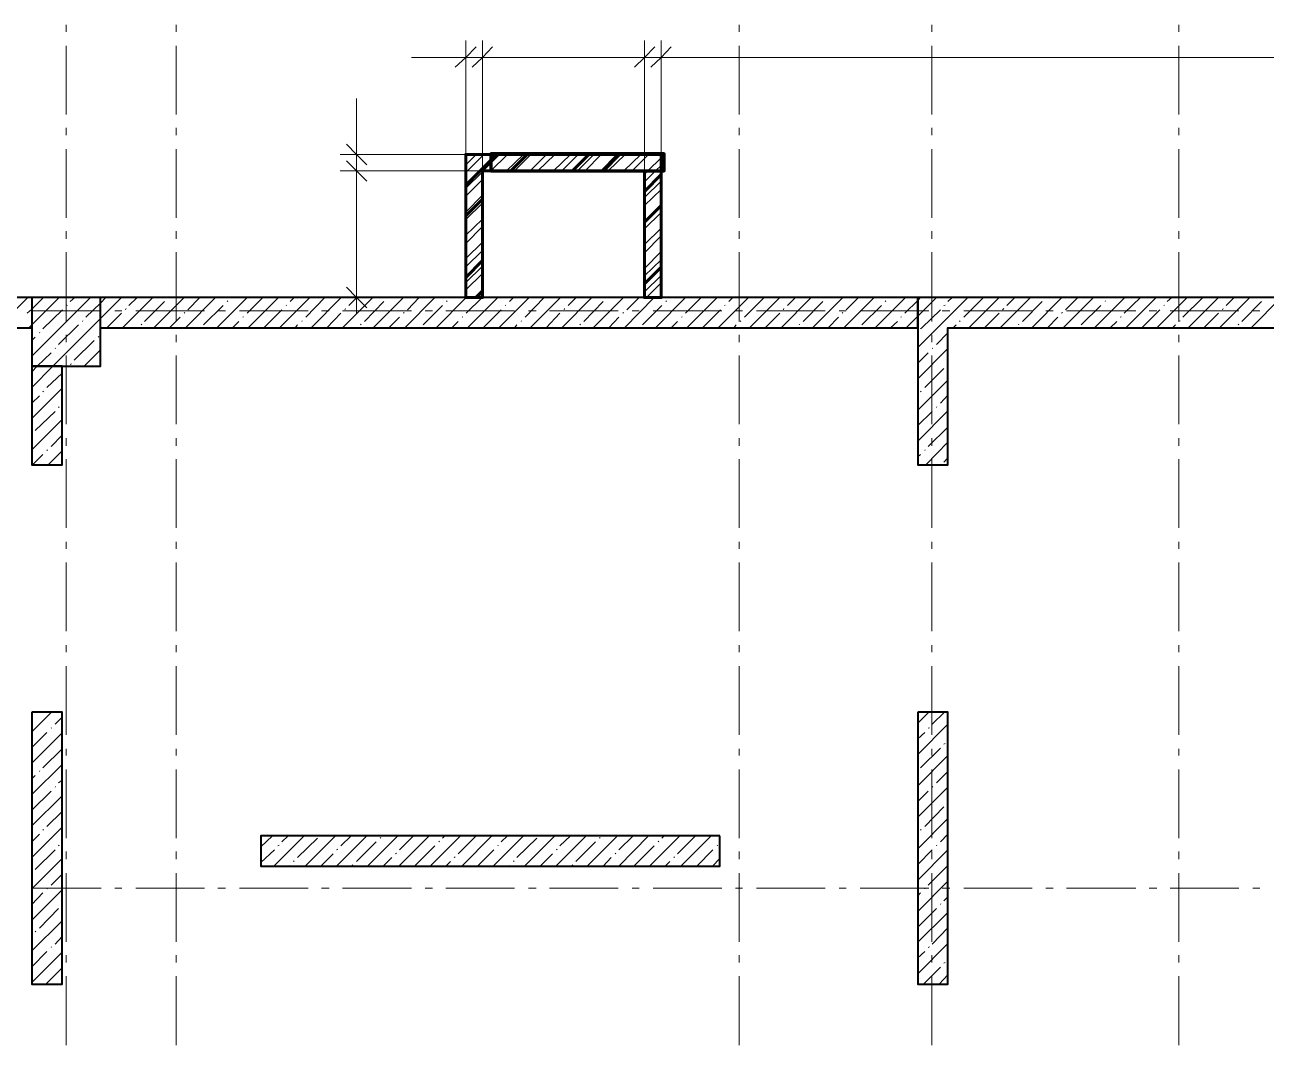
# Model space of a CAD drawing. Header units: millimetres. Extents: x -249154 to 415037, y -45458 to 354837.
# Drawn here: x -164723 to -155683, y 3968 to 11403 of the extents above; entities that cross this region are included whole.
import ezdxf

# ---------------------------------------------------------------- set-up
doc = ezdxf.new("R2010")
doc.units = ezdxf.units.MM
doc.layers.add('501 заделка отвертсии ком', color=5, linetype='Continuous', lineweight=158)
doc.layers.add('6.1.1) Кирпич 4 вып 28 п.', color=20, linetype='Continuous', lineweight=60)

msp = doc.modelspace()

# ---------------------------------------------------------------- hatches: boundary and pattern name
at = {"layer": '6.1.1) Кирпич 4 вып 28 п.', "ltscale": 0.5}
h = msp.add_hatch(dxfattribs=at)
h.set_pattern_fill('ANSI32', color=256, scale=50)
h.paths.add_polyline_path([(-161512.2, 10339.5), (-161512.2, 9415.9), (-161389.3, 9415.9), (-161389.3, 10339.5), (-160211.6, 10339.5), (-160211.6, 9415.9), (-160088.8, 9415.9), (-160088.8, 10339.5), (-160088.8, 10458.1), (-161512.2, 10458.1)])

# ---------------------------------------------------------------- linework, layer by layer
at = {"lineweight": 9}
for points in [[(-164422.6, 11351.9), (-164422.6, 11402.8)], [(-163621.9, 11351.9), (-163621.9, 11402.8)], [(-159521.1, 11351.9), (-159521.1, 11402.8)], [(-158118.9, 11351.9), (-158118.9, 11402.8)], [(-156318.4, 11351.9), (-156318.4, 11402.8)], [(-164422.6, 10750.4), (-164422.6, 11250.3)], [(-163621.9, 10750.4), (-163621.9, 11250.3)], [(-162427.2, 10339.5), (-162308.6, 10339.5), (-161389.3, 10339.5), (-161389.3, 11165.5), (-161389.3, 11288.4)], [(-162427.2, 10458.1), (-162308.6, 10458.1), (-161512.2, 10458.1), (-161512.2, 11165.5), (-161512.2, 11288.4)], [(-160211.6, 10339.5), (-160211.6, 11165.5), (-160211.6, 11288.4)], [(-160088.8, 10458.1), (-160088.8, 11165.5), (-160088.8, 11288.4)], [(-159521.1, 10750.4), (-159521.1, 11250.3)], [(-158118.9, 10750.4), (-158118.9, 11250.3)], [(-156318.4, 10750.4), (-156318.4, 11250.3)], [(-161906.2, 11165.5), (-161465.6, 11165.5), (-161452.9, 11165.5)], [(-161630.8, 11165.5), (-161389.3, 11165.5), (-160211.6, 11165.5), (-160088.8, 11165.5), (-154475.6, 11165.5)], [(-159694.8, 11165.5), (-160135.4, 11165.5), (-160152.3, 11165.5)], [(-162308.6, 10864.8), (-162308.6, 10420), (-162308.6, 10398.8)], [(-164422.6, 10597.9), (-164422.6, 10653)], [(-163621.9, 10597.9), (-163621.9, 10653)], [(-159521.1, 10597.9), (-159521.1, 10653)], [(-158118.9, 10597.9), (-158118.9, 10653)], [(-156318.4, 10597.9), (-156318.4, 10653)], [(-164422.6, 9996.3), (-164422.6, 10496.2)], [(-163621.9, 9996.3), (-163621.9, 10496.2)], [(-162308.6, 10576.7), (-162308.6, 10339.5), (-162308.6, 9297.3)], [(-159521.1, 9996.3), (-159521.1, 10496.2)], [(-158118.9, 9996.3), (-158118.9, 10496.2)], [(-156318.4, 9996.3), (-156318.4, 10496.2)], [(-161512.2, 10381.8), (-161435.9, 10458.1)], [(-161512.2, 10326.8), (-161499.5, 10339.5), (-161380.9, 10458.1)], [(-161385.1, 10339.5), (-161266.5, 10458.1)], [(-161330, 10339.5), (-161207.2, 10458.1)], [(-161215.6, 10339.5), (-161092.8, 10458.1)], [(-161156.3, 10339.5), (-161037.7, 10458.1)], [(-161042, 10339.5), (-160923.3, 10458.1)], [(-160986.9, 10339.5), (-160864, 10458.1)], [(-160872.5, 10339.5), (-160749.6, 10458.1)], [(-160813.2, 10339.5), (-160694.6, 10458.1)], [(-160698.8, 10339.5), (-160580.2, 10458.1)], [(-160643.7, 10339.5), (-160525.1, 10458.1)], [(-160529.4, 10339.5), (-160410.7, 10458.1)], [(-160474.3, 10339.5), (-160351.4, 10458.1)], [(-160359.9, 10339.5), (-160237, 10458.1)], [(-160300.6, 10339.5), (-160182, 10458.1)], [(-160211.6, 10314), (-160186.2, 10339.5), (-160088.8, 10432.7)], [(-161512.2, 10212.4), (-161389.3, 10331)], [(-160211.6, 10259), (-160131.1, 10339.5), (-160088.8, 10377.6)], [(-161512.2, 10153.1), (-161389.3, 10275.9)], [(-160211.6, 10144.6), (-160088.8, 10263.2)], [(-161512.2, 10038.7), (-161389.3, 10161.5)], [(-160211.6, 10085.3), (-160088.8, 10203.9)], [(-161512.2, 9983.6), (-161389.3, 10102.2)], [(-160211.6, 9970.9), (-160088.8, 10093.8)], [(-161512.2, 9869.2), (-161389.3, 9987.8)], [(-160211.6, 9915.8), (-160088.8, 10034.4)], [(-164422.6, 9843.8), (-164422.6, 9898.9)], [(-163621.9, 9843.8), (-163621.9, 9898.9)], [(-161512.2, 9809.9), (-161389.3, 9932.8)], [(-160211.6, 9801.4), (-160088.8, 9920.1)], [(-160211.6, 9742.1), (-160088.8, 9865)], [(-159521.1, 9843.8), (-159521.1, 9898.9)], [(-158118.9, 9843.8), (-158118.9, 9898.9)], [(-156318.4, 9843.8), (-156318.4, 9898.9)], [(-161512.2, 9699.8), (-161389.3, 9818.4)], [(-164422.6, 9242.2), (-164422.6, 9746.4)], [(-163621.9, 9242.2), (-163621.9, 9746.4)], [(-161512.2, 9640.5), (-161389.3, 9759.1)], [(-160211.6, 9627.8), (-160088.8, 9750.6)], [(-160211.6, 9572.7), (-160088.8, 9691.3)], [(-159521.1, 9242.2), (-159521.1, 9746.4)], [(-158118.9, 9242.2), (-158118.9, 9746.4)], [(-156318.4, 9242.2), (-156318.4, 9746.4)], [(-161512.2, 9526.1), (-161389.3, 9644.7)], [(-161512.2, 9471), (-161389.3, 9589.6)], [(-160211.6, 9458.3), (-160088.8, 9576.9)], [(-160194.7, 9415.9), (-160088.8, 9521.8)], [(-164922.4, 9195.6), (-164702.2, 9415.9)], [(-164706.4, 9301.6), (-164672.5, 9331.2), (-164587.8, 9415.9)], [(-164693.7, 9195.6), (-164672.5, 9216.8), (-164473.4, 9415.9)], [(-164672.5, 8988.1), (-164244.6, 9415.9)], [(-164672.5, 8759.3), (-164520, 8916.1), (-164172.6, 9263.4), (-164020.1, 9415.9)], [(-164392.9, 9386.3), (-164359, 9415.9)], [(-164278.5, 9271.9), (-164172.6, 9373.6), (-164134.5, 9415.9)], [(-164011.6, 9195.6), (-163791.3, 9415.9)], [(-163965, 9356.6), (-163905.7, 9415.9)], [(-163782.9, 9195.6), (-163562.6, 9415.9)], [(-163677, 9415.9), (-163677, 9415.9)], [(-163554.1, 9195.6), (-163333.8, 9415.9)], [(-163537.2, 9327), (-163448.2, 9415.9)], [(-163325.3, 9195.6), (-163105.1, 9415.9)], [(-163219.4, 9415.9), (-163219.4, 9415.9)], [(-163105.1, 9301.6), (-162990.7, 9415.9)], [(-163096.6, 9195.6), (-162876.3, 9415.9)], [(-162867.8, 9195.6), (-162647.5, 9415.9)], [(-162791.6, 9386.3), (-162761.9, 9415.9)], [(-162677.2, 9271.9), (-162537.4, 9415.9)], [(-162639.1, 9195.6), (-162418.8, 9415.9)], [(-162202.7, 9415.9), (-162308.6, 9415.9), (-162427.2, 9415.9)], [(-162410.3, 9195.6), (-162190, 9415.9)], [(-162363.7, 9356.6), (-162304.4, 9415.9)], [(-162185.8, 9195.6), (-161965.5, 9415.9)], [(-162079.9, 9415.9), (-162079.9, 9415.9)], [(-161957, 9195.6), (-161736.7, 9415.9)], [(-161935.8, 9327), (-161851.1, 9415.9)], [(-161728.2, 9195.6), (-161508, 9415.9)], [(-161622.3, 9415.9), (-161622.3, 9415.9)], [(-161508, 9301.6), (-161393.6, 9415.9)], [(-161499.5, 9195.6), (-161279.2, 9415.9)], [(-161448.6, 9415.9), (-161389.3, 9475.2)], [(-161393.6, 9415.9), (-161389.3, 9420.2)], [(-161355.4, 9415.9), (-160254, 9415.9)], [(-161270.7, 9195.6), (-161050.4, 9415.9)], [(-161194.5, 9386.3), (-161164.8, 9415.9)], [(-161080.1, 9271.9), (-160940.3, 9415.9)], [(-161042, 9195.6), (-160821.7, 9415.9)], [(-160813.2, 9195.6), (-160592.9, 9415.9)], [(-160766.6, 9356.6), (-160707.3, 9415.9)], [(-160584.4, 9195.6), (-160364.1, 9415.9)], [(-160482.8, 9415.9), (-160478.5, 9415.9)], [(-160355.7, 9195.6), (-160139.6, 9415.9)], [(-160338.7, 9327), (-160249.8, 9415.9)], [(-160131.1, 9195.6), (-159910.8, 9415.9)], [(-160025.2, 9415.9), (-160025.2, 9415.9)], [(-159910.8, 9301.6), (-159796.5, 9415.9)], [(-159902.4, 9195.6), (-159682.1, 9415.9)], [(-159673.6, 9195.6), (-159453.3, 9415.9)], [(-159597.4, 9386.3), (-159567.7, 9415.9)], [(-159483, 9271.9), (-159338.9, 9415.9)], [(-159444.9, 9195.6), (-159224.6, 9415.9)], [(-159216.1, 9195.6), (-158995.8, 9415.9)], [(-159169.5, 9356.6), (-159110.2, 9415.9)], [(-158987.3, 9195.6), (-158767, 9415.9)], [(-158885.7, 9415.9), (-158881.4, 9415.9)], [(-158758.6, 9195.6), (-158538.3, 9415.9)], [(-158741.6, 9327), (-158652.7, 9415.9)], [(-158529.8, 9195.6), (-158309.5, 9415.9)], [(-158428.1, 9415.9), (-158423.9, 9415.9)], [(-158313.7, 9301.6), (-158220.5, 9394.8), (-158199.4, 9415.9)], [(-158305.3, 9195.6), (-158220.5, 9280.4), (-158085, 9415.9)], [(-158220.5, 9051.6), (-158076.5, 9195.6), (-157856.2, 9415.9)], [(-158000.3, 9386.3), (-157970.6, 9415.9)], [(-157885.9, 9271.9), (-157741.8, 9415.9)], [(-157847.8, 9195.6), (-157627.5, 9415.9)], [(-157619, 9195.6), (-157398.7, 9415.9)], [(-157572.4, 9356.6), (-157513.1, 9415.9)], [(-157390.2, 9195.6), (-157169.9, 9415.9)], [(-157288.6, 9415.9), (-157284.3, 9415.9)], [(-157161.5, 9195.6), (-156941.2, 9415.9)], [(-157144.5, 9327), (-157055.6, 9415.9)], [(-156932.7, 9195.6), (-156712.4, 9415.9)], [(-156831, 9415.9), (-156826.8, 9415.9)], [(-156716.6, 9301.6), (-156598, 9415.9)], [(-156703.9, 9195.6), (-156483.6, 9415.9)], [(-156479.4, 9195.6), (-156259.1, 9415.9)], [(-156403.2, 9386.3), (-156369.3, 9415.9)], [(-156288.8, 9271.9), (-156144.7, 9415.9)], [(-156250.6, 9195.6), (-156030.4, 9415.9)], [(-156021.9, 9195.6), (-155801.6, 9415.9)], [(-155975.3, 9356.6), (-155916, 9415.9)], [(-155793.1, 9195.6), (-155572.8, 9415.9)], [(-155687.2, 9415.9), (-155687.2, 9415.9)], [(-164668.3, 9318.5), (-164168.4, 9318.5)], [(-164592, 9187.2), (-164448, 9327)], [(-164418.3, 9356.6), (-164414.1, 9360.9)], [(-164066.7, 9318.5), (-164015.9, 9318.5)], [(-163990.4, 9327), (-163986.2, 9335.4)], [(-163914.2, 9318.5), (-163414.3, 9318.5)], [(-163850.6, 9242.2), (-163706.6, 9386.3)], [(-163422.8, 9216.8), (-163278.7, 9356.6)], [(-163316.9, 9318.5), (-163261.8, 9318.5)], [(-163249.1, 9386.3), (-163244.9, 9390.5)], [(-163160.1, 9318.5), (-162660.2, 9318.5)], [(-162982.2, 9195.6), (-162850.9, 9327)], [(-162821.2, 9356.6), (-162817, 9360.9)], [(-162562.8, 9318.5), (-162507.7, 9318.5)], [(-162410.3, 9318.5), (-161906.2, 9318.5)], [(-162393.3, 9327), (-162389.1, 9335.4)], [(-162249.3, 9242.2), (-162109.5, 9386.3)], [(-161821.4, 9216.8), (-161681.6, 9356.6)], [(-161808.7, 9318.5), (-161753.7, 9318.5)], [(-161656.2, 9318.5), (-161156.3, 9318.5)], [(-161652, 9386.3), (-161647.8, 9390.5)], [(-161385.1, 9195.6), (-161253.8, 9327)], [(-161224.1, 9356.6), (-161219.9, 9360.9)], [(-161054.7, 9318.5), (-160999.6, 9318.5)], [(-160902.2, 9318.5), (-160402.3, 9318.5)], [(-160796.2, 9327), (-160792, 9335.4)], [(-160652.2, 9242.2), (-160512.4, 9386.3)], [(-160300.6, 9318.5), (-160249.8, 9318.5)], [(-160224.3, 9216.8), (-160084.5, 9356.6)], [(-160148.1, 9318.5), (-159648.2, 9318.5)], [(-160054.9, 9386.3), (-160050.6, 9390.5)], [(-159788, 9195.6), (-159656.7, 9327)], [(-159627, 9356.6), (-159622.8, 9360.9)], [(-159546.5, 9318.5), (-159495.7, 9318.5)], [(-159394, 9318.5), (-158894.1, 9318.5)], [(-159199.1, 9327), (-159194.9, 9335.4)], [(-159055.1, 9242.2), (-158911.1, 9386.3)], [(-158792.5, 9318.5), (-158741.6, 9318.5)], [(-158639.9, 9318.5), (-158140.1, 9318.5)], [(-158627.2, 9216.8), (-158483.2, 9356.6)], [(-158457.8, 9386.3), (-158453.5, 9390.5)], [(-158199.4, 9187.2), (-158190.9, 9195.6), (-158055.3, 9327)], [(-158042.6, 9318.5), (-157987.5, 9318.5)], [(-158029.9, 9356.6), (-158021.4, 9360.9)], [(-157885.9, 9318.5), (-157386, 9318.5)], [(-157602, 9327), (-157593.6, 9335.4)], [(-157458, 9242.2), (-157314, 9386.3)], [(-157288.6, 9318.5), (-157233.5, 9318.5)], [(-157136, 9318.5), (-156631.9, 9318.5)], [(-157030.1, 9216.8), (-156886.1, 9356.6)], [(-156856.4, 9386.3), (-156852.2, 9390.5)], [(-156589.6, 9195.6), (-156458.2, 9327)], [(-156534.5, 9318.5), (-156479.4, 9318.5)], [(-156428.6, 9356.6), (-156424.3, 9360.9)], [(-156382, 9318.5), (-155882.1, 9318.5)], [(-156000.7, 9327), (-155996.5, 9335.4)], [(-155860.9, 9242.2), (-155716.9, 9386.3)], [(-155780.4, 9318.5), (-155729.6, 9318.5)], [(-164303.9, 9242.2), (-164299.7, 9246.5)], [(-164126, 9195.6), (-164020.1, 9301.6)], [(-163668.5, 9195.6), (-163592.2, 9271.9)], [(-163562.6, 9301.6), (-163558.3, 9305.8)], [(-163211, 9195.6), (-163164.4, 9242.2)], [(-163134.7, 9271.9), (-163130.5, 9276.1)], [(-162706.8, 9242.2), (-162702.6, 9246.5)], [(-162524.7, 9195.6), (-162423, 9301.6)], [(-162071.4, 9195.6), (-161995.1, 9271.9)], [(-161965.5, 9301.6), (-161961.2, 9305.8)], [(-161613.9, 9195.6), (-161567.3, 9242.2)], [(-161537.6, 9271.9), (-161533.4, 9276.1)], [(-161109.7, 9242.2), (-161105.5, 9246.5)], [(-160927.6, 9195.6), (-160825.9, 9301.6)], [(-160470, 9195.6), (-160398, 9271.9)], [(-160368.4, 9301.6), (-160364.1, 9305.8)], [(-160016.8, 9195.6), (-159970.2, 9242.2)], [(-159940.5, 9271.9), (-159936.3, 9276.1)], [(-159512.6, 9242.2), (-159508.4, 9246.5)], [(-159330.5, 9195.6), (-159224.6, 9301.6)], [(-158872.9, 9195.6), (-158796.7, 9271.9)], [(-158771.3, 9301.6), (-158767, 9305.8)], [(-158419.7, 9195.6), (-158368.8, 9242.2)], [(-158343.4, 9271.9), (-158339.2, 9276.1)], [(-157915.5, 9242.2), (-157911.3, 9246.5)], [(-157733.4, 9195.6), (-157627.5, 9301.6)], [(-157275.8, 9195.6), (-157199.6, 9271.9)], [(-157174.2, 9301.6), (-157165.7, 9305.8)], [(-156818.3, 9195.6), (-156771.7, 9242.2)], [(-156746.3, 9271.9), (-156737.8, 9276.1)], [(-156318.4, 9242.2), (-156310, 9246.5)], [(-156136.3, 9195.6), (-156030.4, 9301.6)], [(-164617.4, 9157.5), (-164613.2, 9161.8)], [(-164477.6, 9072.8), (-164333.6, 9216.8)], [(-164422.6, 9089.7), (-164422.6, 9144.8)], [(-164189.6, 9127.9), (-164185.3, 9132.1)], [(-163876.1, 9216.8), (-163871.8, 9221.1)], [(-163621.9, 9089.7), (-163621.9, 9144.8)], [(-162753.4, 9195.6), (-162736.5, 9216.8)], [(-162279, 9216.8), (-162274.7, 9221.1)], [(-160254, 9195.6), (-161355.4, 9195.6)], [(-161156.3, 9195.6), (-161139.4, 9216.8)], [(-160681.9, 9216.8), (-160677.6, 9221.1)], [(-159559.2, 9195.6), (-159542.3, 9216.8)], [(-159521.1, 9089.7), (-159521.1, 9144.8)], [(-159084.8, 9216.8), (-159080.5, 9221.1)], [(-158118.9, 9089.7), (-158118.9, 9144.8)], [(-158085, 9072.8), (-158000.3, 9157.5)], [(-157962.1, 9195.6), (-157940.9, 9216.8)], [(-157487.7, 9216.8), (-157483.4, 9221.1)], [(-156365, 9195.6), (-156343.8, 9216.8)], [(-156318.4, 9089.7), (-156318.4, 9144.8)], [(-155886.3, 9216.8), (-155882.1, 9221.1)], [(-164672.5, 9102.4), (-164647.1, 9127.9)], [(-164503, 9043.1), (-164498.8, 9047.4)], [(-164363.2, 8958.4), (-164219.2, 9102.4)], [(-158220.5, 8822.9), (-158000.3, 9043.1)], [(-158114.6, 9043.1), (-158110.4, 9047.4)], [(-164672.5, 8873.7), (-164634.4, 8916.1), (-164532.7, 9013.5)], [(-164422.6, 8492.4), (-164422.6, 8992.3)], [(-164291.2, 8916.1), (-164172.6, 9034.7)], [(-163621.9, 8492.4), (-163621.9, 8992.3)], [(-159521.1, 8492.4), (-159521.1, 8992.3)], [(-158220.5, 8937.2), (-158144.3, 9013.5)], [(-158118.9, 8492.4), (-158118.9, 8992.3)], [(-156318.4, 8492.4), (-156318.4, 8992.3)], [(-164562.4, 8759.3), (-164452.2, 8865.2)], [(-164392.9, 8928.8), (-164384.4, 8933)], [(-164176.8, 8916.1), (-164172.6, 8920.3)], [(-158169.7, 8759.3), (-158029.9, 8899.1)], [(-158000.3, 8928.8), (-158000.3, 8928.8)], [(-158220.5, 8594.1), (-158000.3, 8814.4)], [(-164672.5, 8534.8), (-164452.2, 8755.1)], [(-164672.5, 8644.9), (-164617.4, 8700)], [(-164592, 8729.7), (-164587.8, 8733.9)], [(-158199.4, 8729.7), (-158195.1, 8733.9)], [(-158055.3, 8644.9), (-158000.3, 8704.2)], [(-164477.6, 8615.3), (-164473.4, 8619.5)], [(-158220.5, 8369.6), (-158000.3, 8589.9)], [(-158085, 8615.3), (-158080.7, 8619.5)], [(-164672.5, 8306), (-164452.2, 8526.3)], [(-164647.1, 8445.8), (-164503, 8585.6)], [(-158220.5, 8483.9), (-158114.6, 8585.6)], [(-164672.5, 8420.4), (-164672.5, 8420.4)], [(-164532.7, 8331.4), (-164452.2, 8411.9)], [(-158144.3, 8331.4), (-158000.3, 8471.2)], [(-164422.6, 8335.7), (-164422.6, 8390.7)], [(-163621.9, 8335.7), (-163621.9, 8390.7)], [(-159521.1, 8335.7), (-159521.1, 8390.7)], [(-158161.2, 8195.9), (-158000.3, 8361.1)], [(-158118.9, 8335.7), (-158118.9, 8390.7)], [(-156318.4, 8335.7), (-156318.4, 8390.7)], [(-164668.3, 8195.9), (-164592, 8272.1)], [(-164562.4, 8301.8), (-164558.1, 8306)], [(-164553.9, 8195.9), (-164452.2, 8297.5)], [(-164422.6, 7738.3), (-164422.6, 8238.2)], [(-163621.9, 7738.3), (-163621.9, 8238.2)], [(-159521.1, 7738.3), (-159521.1, 8238.2)], [(-158220.5, 8255.2), (-158199.4, 8272.1)], [(-158169.7, 8301.8), (-158165.5, 8306)], [(-158118.9, 7738.3), (-158118.9, 8238.2)], [(-158029.9, 8217.1), (-158000.3, 8246.7)], [(-156318.4, 7738.3), (-156318.4, 8238.2)], [(-164422.6, 7585.8), (-164422.6, 7636.7)], [(-163621.9, 7585.8), (-163621.9, 7636.7)], [(-159521.1, 7585.8), (-159521.1, 7636.7)], [(-158118.9, 7585.8), (-158118.9, 7636.7)], [(-156318.4, 7585.8), (-156318.4, 7636.7)], [(-164422.6, 6984.3), (-164422.6, 7484.2)], [(-163621.9, 6984.3), (-163621.9, 7484.2)], [(-159521.1, 6984.3), (-159521.1, 7484.2)], [(-158118.9, 6984.3), (-158118.9, 7484.2)], [(-156318.4, 6984.3), (-156318.4, 7484.2)], [(-164422.6, 6831.8), (-164422.6, 6882.6)], [(-163621.9, 6831.8), (-163621.9, 6882.6)], [(-159521.1, 6831.8), (-159521.1, 6882.6)], [(-158118.9, 6831.8), (-158118.9, 6882.6)], [(-156318.4, 6831.8), (-156318.4, 6882.6)], [(-164422.6, 6230.2), (-164422.6, 6730.1)], [(-163621.9, 6230.2), (-163621.9, 6730.1)], [(-159521.1, 6230.2), (-159521.1, 6730.1)], [(-158118.9, 6230.2), (-158118.9, 6730.1)], [(-156318.4, 6230.2), (-156318.4, 6730.1)], [(-164672.5, 6251.4), (-164528.5, 6395.4)], [(-164647.1, 6391.2), (-164642.8, 6395.4)], [(-164503, 6306.5), (-164452.2, 6357.3)], [(-158220.5, 6314.9), (-158140.1, 6395.4)], [(-158114.6, 6306.5), (-158025.7, 6395.4)], [(-164672.5, 6137), (-164562.4, 6247.2)], [(-164672.5, 6022.6), (-164452.2, 6242.9)], [(-164532.7, 6276.8), (-164528.5, 6281)], [(-158220.5, 6086.2), (-158000.3, 6306.5)], [(-158220.5, 6200.6), (-158169.7, 6247.2)], [(-158144.3, 6276.8), (-158135.8, 6281)], [(-158029.9, 6162.4), (-158021.4, 6166.7)], [(-158000.3, 6192.1), (-158000.3, 6192.1)], [(-164592, 5988.7), (-164452.2, 6128.5)], [(-164422.6, 6077.7), (-164422.6, 6128.5)], [(-163621.9, 6077.7), (-163621.9, 6128.5)], [(-159521.1, 6077.7), (-159521.1, 6128.5)], [(-158220.5, 5857.4), (-158000.3, 6077.7)], [(-158199.4, 5988.7), (-158055.3, 6132.8)], [(-158118.9, 6077.7), (-158118.9, 6128.5)], [(-156318.4, 6077.7), (-156318.4, 6128.5)], [(-164672.5, 5793.9), (-164452.2, 6014.2)], [(-164617.4, 5963.3), (-164613.2, 5967.6)], [(-164422.6, 5476.1), (-164422.6, 5976)], [(-163621.9, 5476.1), (-163621.9, 5976)], [(-159521.1, 5476.1), (-159521.1, 5976)], [(-158118.9, 5476.1), (-158118.9, 5976)], [(-156318.4, 5476.1), (-156318.4, 5976)], [(-164672.5, 5908.2), (-164647.1, 5933.7)], [(-164477.6, 5878.6), (-164452.2, 5899.8)], [(-158085, 5878.6), (-158000.3, 5963.3)], [(-164672.5, 5679.5), (-164532.7, 5819.3)], [(-164503, 5848.9), (-164498.8, 5853.2)], [(-158220.5, 5628.6), (-158000.3, 5848.9)], [(-158220.5, 5743), (-158144.3, 5819.3)], [(-158114.6, 5848.9), (-158110.4, 5853.2)], [(-164672.5, 5565.1), (-164452.2, 5785.4)], [(-158169.7, 5560.9), (-158029.9, 5704.9)], [(-158000.3, 5734.6), (-158000.3, 5734.6)], [(-164562.4, 5560.9), (-164452.2, 5671)], [(-158220.5, 5399.9), (-158000.3, 5620.2)], [(-164672.5, 5336.3), (-164452.2, 5556.6)], [(-164592, 5535.4), (-164587.8, 5539.7)], [(-158199.4, 5535.4), (-158195.1, 5539.7)], [(-164672.5, 5450.7), (-164617.4, 5505.8)], [(-164477.6, 5421.1), (-164473.4, 5425.3)], [(-163003.4, 5412.6), (-162918.7, 5493.1)], [(-162910.2, 5272.8), (-162689.9, 5493.1)], [(-162880.5, 5421.1), (-162872.1, 5425.3)], [(-162850.9, 5450.7), (-162804.3, 5493.1)], [(-162736.5, 5336.3), (-162592.5, 5476.1)], [(-162681.4, 5272.8), (-162461.1, 5493.1)], [(-162452.7, 5272.8), (-162232.4, 5493.1)], [(-162423, 5421.1), (-162346.7, 5493.1)], [(-162308.6, 5306.7), (-162164.6, 5450.7)], [(-162228.1, 5272.8), (-162007.8, 5493.1)], [(-162134.9, 5476.1), (-162130.7, 5480.4)], [(-161999.4, 5272.8), (-161779.1, 5493.1)], [(-161995.1, 5391.4), (-161893.5, 5493.1)], [(-161770.6, 5272.8), (-161550.3, 5493.1)], [(-161707.1, 5450.7), (-161702.8, 5455)], [(-161681.6, 5476.1), (-161664.7, 5493.1)], [(-161567.3, 5361.8), (-161435.9, 5493.1)], [(-161541.8, 5272.8), (-161321.6, 5493.1)], [(-161313.1, 5272.8), (-161092.8, 5493.1)], [(-161279.2, 5421.1), (-161275, 5425.3)], [(-161253.8, 5450.7), (-161207.2, 5493.1)], [(-161139.4, 5336.3), (-160995.4, 5476.1)], [(-161084.3, 5272.8), (-160864, 5493.1)], [(-160855.6, 5272.8), (-160635.3, 5493.1)], [(-160825.9, 5421.1), (-160749.6, 5493.1)], [(-160711.5, 5306.7), (-160567.5, 5450.7)], [(-160626.8, 5272.8), (-160406.5, 5493.1)], [(-160537.8, 5476.1), (-160533.6, 5480.4)], [(-160398, 5272.8), (-160182, 5493.1)], [(-160398, 5391.4), (-160292.1, 5493.1)], [(-160173.5, 5272.8), (-159953.2, 5493.1)], [(-160110, 5450.7), (-160105.7, 5455)], [(-160084.5, 5476.1), (-160067.6, 5493.1)], [(-159970.2, 5361.8), (-159838.8, 5493.1)], [(-159944.7, 5272.8), (-159724.5, 5493.1)], [(-159682.1, 5421.1), (-159677.9, 5425.3)], [(-158085, 5421.1), (-158080.7, 5425.3)], [(-158055.3, 5450.7), (-158000.3, 5505.8)], [(-164647.1, 5247.4), (-164503, 5391.4)], [(-164422.6, 5323.6), (-164422.6, 5378.7)], [(-163621.9, 5323.6), (-163621.9, 5378.7)], [(-163003.4, 5298.2), (-162905.9, 5391.4)], [(-162567, 5272.8), (-162478.1, 5361.8)], [(-162452.7, 5391.4), (-162444.2, 5395.6)], [(-162113.7, 5272.8), (-162050.2, 5336.3)], [(-162024.8, 5361.8), (-162016.3, 5366)], [(-161880.7, 5277), (-161736.7, 5421.1)], [(-161596.9, 5336.3), (-161588.4, 5340.6)], [(-161427.5, 5272.8), (-161308.8, 5391.4)], [(-160969.9, 5272.8), (-160881, 5361.8)], [(-160851.3, 5391.4), (-160847.1, 5395.6)], [(-160512.4, 5272.8), (-160453.1, 5336.3)], [(-160423.4, 5361.8), (-160419.2, 5366)], [(-160283.6, 5277), (-160139.6, 5421.1)], [(-159995.6, 5336.3), (-159991.3, 5340.6)], [(-159830.4, 5272.8), (-159711.7, 5391.4)], [(-159521.1, 5323.6), (-159521.1, 5378.7)], [(-158220.5, 5171.1), (-158000.3, 5391.4)], [(-158220.5, 5285.5), (-158114.6, 5391.4)], [(-158118.9, 5323.6), (-158118.9, 5378.7)], [(-156318.4, 5323.6), (-156318.4, 5378.7)], [(-164672.5, 5107.6), (-164452.2, 5327.9)], [(-162795.8, 5272.8), (-162791.6, 5277)], [(-162766.1, 5306.7), (-162761.9, 5310.9)], [(-162338.3, 5277), (-162334, 5281.3)], [(-161656.2, 5272.8), (-161622.3, 5306.7)], [(-161198.7, 5272.8), (-161194.5, 5277)], [(-161164.8, 5306.7), (-161160.6, 5310.9)], [(-160736.9, 5277), (-160732.7, 5281.3)], [(-160059.1, 5272.8), (-160025.2, 5306.7)], [(-159716, 5272.8), (-159660.9, 5327.9)], [(-158144.3, 5133), (-158000.3, 5277)], [(-164672.5, 5222), (-164672.5, 5226.2)], [(-164532.7, 5133), (-164452.2, 5213.5)], [(-164422.6, 4722.1), (-164422.6, 5222)], [(-163621.9, 4722.1), (-163621.9, 5222)], [(-159521.1, 4722.1), (-159521.1, 5222)], [(-158220.5, 4942.4), (-158000.3, 5162.7)], [(-158118.9, 4722.1), (-158118.9, 5222)], [(-156318.4, 4722.1), (-156318.4, 5222)], [(-164672.5, 4878.8), (-164452.2, 5099.1)], [(-164672.5, 4993.2), (-164592, 5077.9)], [(-164668.3, 5111.8), (-164168.4, 5111.8)], [(-164562.4, 5107.6), (-164558.1, 5111.8)], [(-164066.7, 5111.8), (-164015.9, 5111.8)], [(-163914.2, 5111.8), (-163414.3, 5111.8)], [(-163316.9, 5111.8), (-163261.8, 5111.8)], [(-163160.1, 5111.8), (-162660.2, 5111.8)], [(-162562.8, 5111.8), (-162507.7, 5111.8)], [(-162410.3, 5111.8), (-161906.2, 5111.8)], [(-161808.7, 5111.8), (-161753.7, 5111.8)], [(-161656.2, 5111.8), (-161156.3, 5111.8)], [(-161054.7, 5111.8), (-160999.6, 5111.8)], [(-160902.2, 5111.8), (-160402.3, 5111.8)], [(-160300.6, 5111.8), (-160249.8, 5111.8)], [(-160148.1, 5111.8), (-159648.2, 5111.8)], [(-159546.5, 5111.8), (-159495.7, 5111.8)], [(-159394, 5111.8), (-158894.1, 5111.8)], [(-158792.5, 5111.8), (-158741.6, 5111.8)], [(-158639.9, 5111.8), (-158140.1, 5111.8)], [(-158220.5, 5056.7), (-158199.4, 5077.9)], [(-158169.7, 5107.6), (-158165.5, 5111.8)], [(-158042.6, 5111.8), (-157987.5, 5111.8)], [(-157885.9, 5111.8), (-157386, 5111.8)], [(-157288.6, 5111.8), (-157233.5, 5111.8)], [(-157136, 5111.8), (-156631.9, 5111.8)], [(-156534.5, 5111.8), (-156479.4, 5111.8)], [(-156382, 5111.8), (-155882.1, 5111.8)], [(-155780.4, 5111.8), (-155729.6, 5111.8)], [(-158055.3, 4993.2), (-158051.1, 4997.4)], [(-158029.9, 5018.6), (-158000.3, 5048.3)], [(-164617.4, 4819.5), (-164477.6, 4963.5)], [(-158220.5, 4828), (-158085, 4963.5)], [(-158220.5, 4717.8), (-158000.3, 4933.9)], [(-164672.5, 4654.3), (-164452.2, 4874.6)], [(-164647.1, 4794.1), (-164642.8, 4798.3)], [(-158114.6, 4705.1), (-158000.3, 4823.7)], [(-164503, 4705.1), (-164452.2, 4760.2)], [(-158220.5, 4489.1), (-158000.3, 4709.4)], [(-164672.5, 4539.9), (-164562.4, 4650.1)], [(-164672.5, 4425.5), (-164452.2, 4645.8)], [(-164532.7, 4679.7), (-164528.5, 4683.9)], [(-164422.6, 4569.6), (-164422.6, 4624.6)], [(-163621.9, 4569.6), (-163621.9, 4624.6)], [(-159521.1, 4569.6), (-159521.1, 4624.6)], [(-158220.5, 4603.5), (-158169.7, 4650.1)], [(-158144.3, 4679.7), (-158135.8, 4683.9)], [(-158118.9, 4569.6), (-158118.9, 4624.6)], [(-156318.4, 4569.6), (-156318.4, 4624.6)], [(-164570.8, 4412.8), (-164452.2, 4531.4)], [(-158178.2, 4412.8), (-158055.3, 4535.7)], [(-158029.9, 4565.3), (-158021.4, 4569.6)], [(-158000.3, 4590.7), (-158000.3, 4595)], [(-164422.6, 3968), (-164422.6, 4472.1)], [(-163621.9, 3968), (-163621.9, 4472.1)], [(-159521.1, 3968), (-159521.1, 4472.1)], [(-158118.9, 3968), (-158118.9, 4472.1)], [(-158063.8, 4412.8), (-158000.3, 4480.6)], [(-156318.4, 3968), (-156318.4, 4472.1)], [(-164456.4, 4412.8), (-164452.2, 4417.1)]]:
    msp.add_lwpolyline(points, dxfattribs=at)
at = {"lineweight": 18}
for points in [[(-161435.9, 11241.8), (-161512.2, 11165.5), (-161588.4, 11093.5)], [(-161317.3, 11241.8), (-161389.3, 11165.5), (-161465.6, 11093.5)], [(-160135.4, 11241.8), (-160211.6, 11165.5), (-160283.6, 11093.5)], [(-160016.8, 11241.8), (-160088.8, 11165.5), (-160165, 11093.5)], [(-162232.4, 10381.8), (-162308.6, 10458.1), (-162380.6, 10534.3)], [(-162232.4, 10263.2), (-162308.6, 10339.5), (-162380.6, 10411.5)], [(-162232.4, 9339.7), (-162308.6, 9415.9), (-162380.6, 9492.2)]]:
    msp.add_lwpolyline(points, dxfattribs=at)
at = {"lineweight": 9}
msp.add_lwpolyline([(-161512.2, 10339.5), (-161512.2, 9415.9), (-161389.3, 9415.9), (-161389.3, 10339.5), (-160211.6, 10339.5), (-160211.6, 9415.9), (-160088.8, 9415.9), (-160088.8, 10339.5), (-160088.8, 10458.1), (-161512.2, 10458.1)], close=True, dxfattribs=at)
at = {"lineweight": 40}
for points in [[(-161512.2, 9415.9), (-168557.2, 9415.9)], [(-164172.6, 9195.6), (-158220.5, 9195.6), (-158220.5, 9415.9), (-160088.8, 9415.9)], [(-160211.6, 9415.9), (-161389.3, 9415.9)], [(-168557.2, 9195.6), (-164672.5, 9195.6)]]:
    msp.add_lwpolyline(points, dxfattribs=at)
for points in [[(-164172.6, 9415.9), (-164672.5, 9415.9), (-164672.5, 8916.1), (-164172.6, 8916.1)], [(-158220.5, 9195.6), (-158220.5, 8195.9), (-158000.3, 8195.9), (-158000.3, 9195.6), (-154598.5, 9195.6), (-154598.5, 9415.9), (-158220.5, 9415.9)], [(-164672.5, 8916.1), (-164672.5, 8195.9), (-164452.2, 8195.9), (-164452.2, 8916.1)], [(-164672.5, 6395.4), (-164672.5, 4412.8), (-164452.2, 4412.8), (-164452.2, 6395.4)], [(-158220.5, 6395.4), (-158220.5, 4412.8), (-158000.3, 4412.8), (-158000.3, 6395.4)], [(-159660.9, 5493.1), (-163003.4, 5493.1), (-163003.4, 5272.8), (-159660.9, 5272.8)]]:
    msp.add_lwpolyline(points, close=True, dxfattribs=at)
at = {"layer": '501 заделка отвертсии ком', "ltscale": 0.5}
msp.add_lwpolyline([(-161330, 10339.5), (-160067.6, 10339.5), (-160067.6, 10462.3), (-161330, 10462.3)], close=True, dxfattribs=at)
at = {"layer": '6.1.1) Кирпич 4 вып 28 п.'}
msp.add_lwpolyline([(-161512.2, 10339.5), (-161512.2, 9415.9), (-161389.3, 9415.9), (-161389.3, 10339.5), (-160211.6, 10339.5), (-160211.6, 9415.9), (-160088.8, 9415.9), (-160088.8, 10339.5), (-160088.8, 10458.1), (-161512.2, 10458.1)], close=True, dxfattribs=at)

doc.saveas('drawing.dxf')
